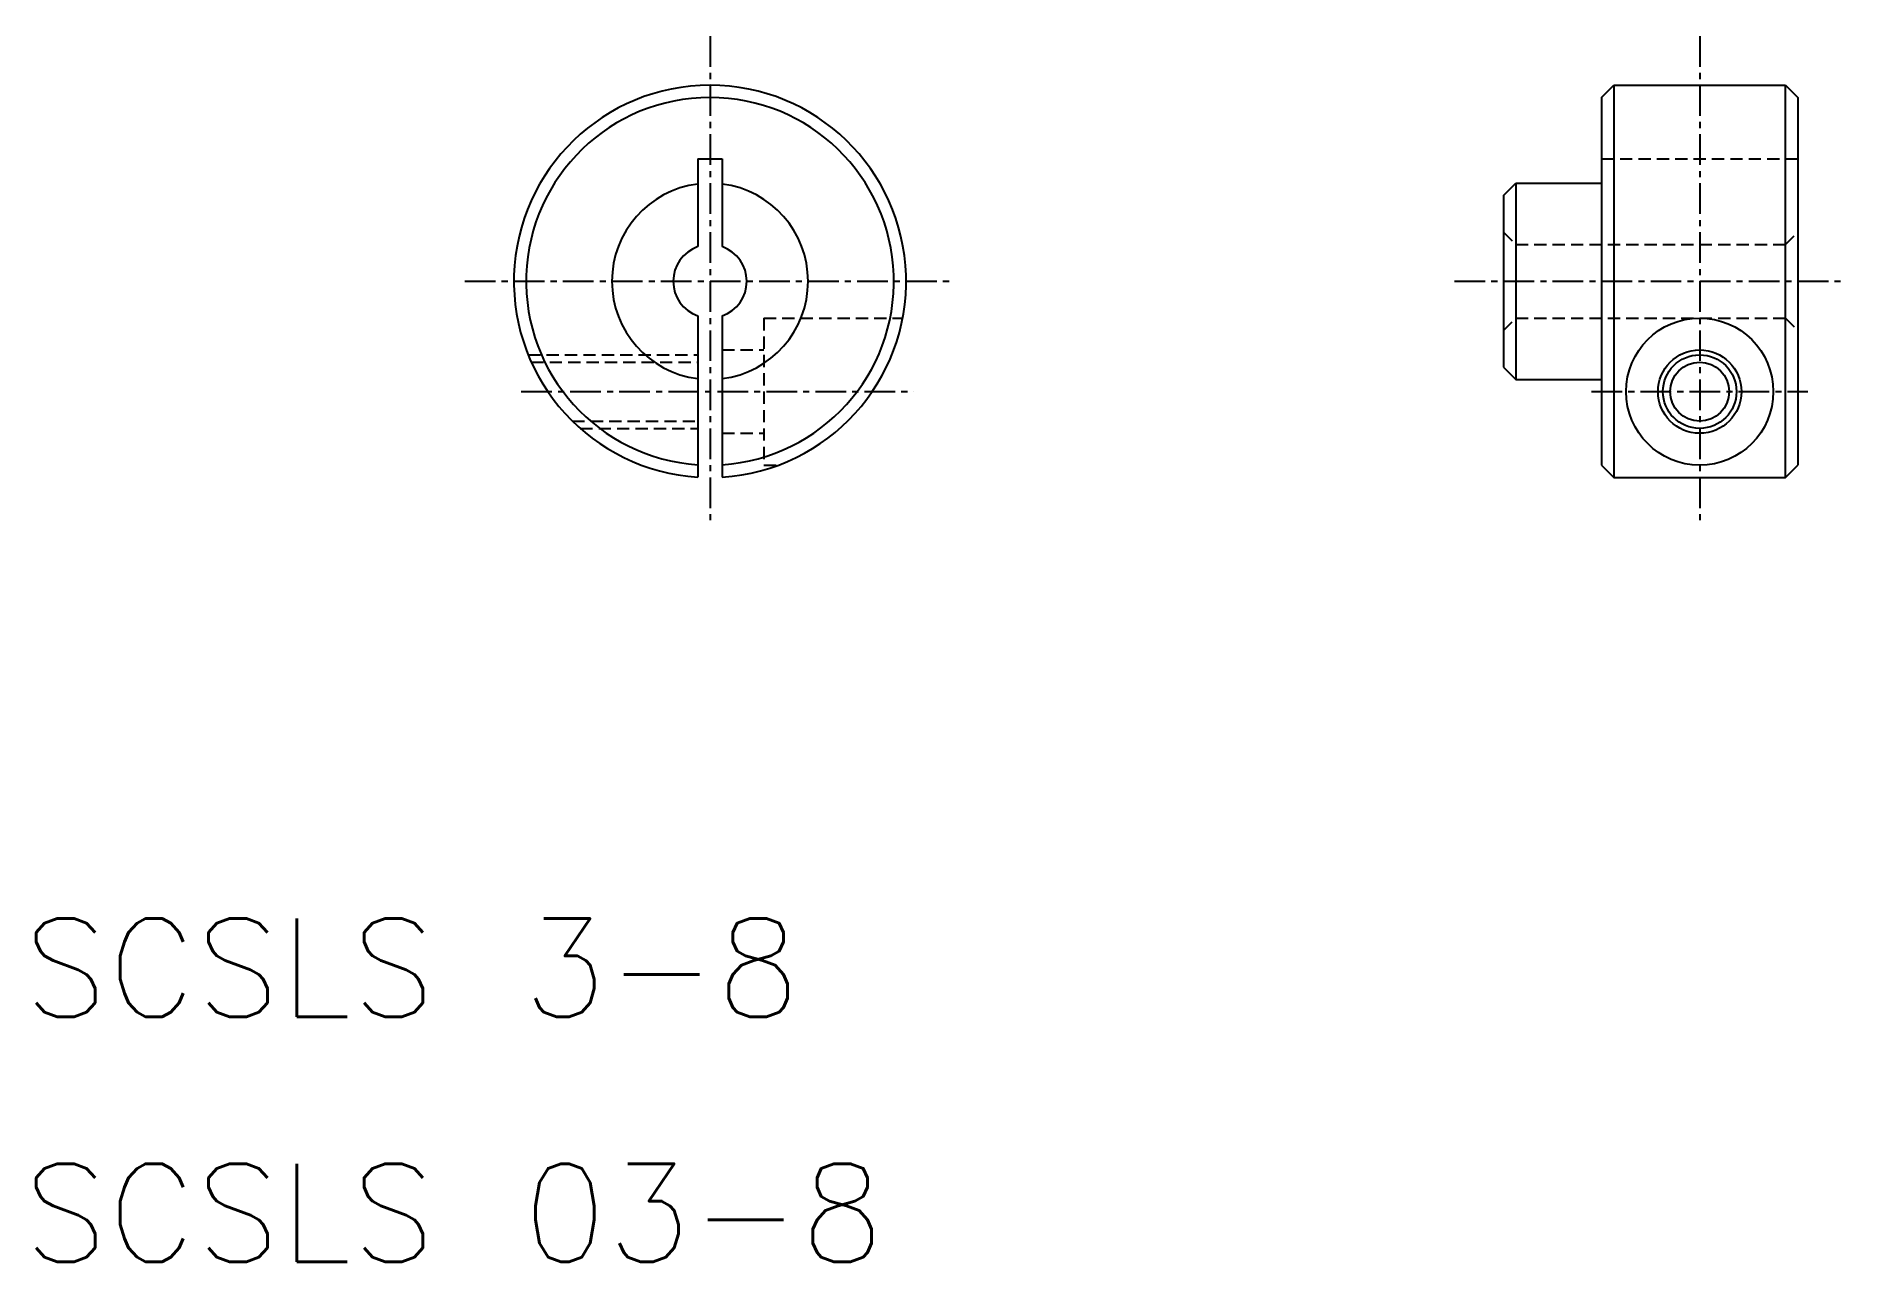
# Model space of a CAD drawing. Extents: x 355 to 428.9, y 75 to 125.
import ezdxf

# ---------------------------------------------------------------- set-up
doc = ezdxf.new("R2010")
doc.units = 0
doc.linetypes.add('CENTER', pattern=[2, 1.25, -0.25, 0.25, -0.25])
doc.linetypes.add('DASHED', pattern=[0.75, 0.5, -0.25])
doc.layers.get('0').update_dxf_attribs({"linetype": 'CONTINUOUS'})
doc.layers.add('CENTER', color=1, linetype='CENTER')
doc.styles.get("Standard").update_dxf_attribs({"font": 'txt.shx', "bigfont": 'bigfont.shx'})

msp = doc.modelspace()

# ---------------------------------------------------------------- linework, layer by layer
at = {"color": 7, "linetype": 'CONTINUOUS'}
for p, q in [((418.868, 122.485), (419.368, 122.985)), ((419.368, 122.985), (419.368, 106.985)), ((419.368, 122.985), (426.368, 122.985)), ((426.368, 106.985), (426.368, 122.985)), ((426.368, 122.985), (426.868, 122.485)), ((418.868, 122.485), (418.868, 107.485)), ((426.868, 122.485), (426.868, 107.485)), ((381.996, 119.985), (382.996, 119.985)), ((381.996, 119.985), (381.996, 116.399)), ((382.996, 119.985), (382.996, 116.399)), ((414.868, 118.485), (415.368, 118.985)), ((415.368, 118.985), (415.368, 110.985)), ((415.368, 118.985), (418.868, 118.985)), ((414.868, 118.485), (414.868, 111.485)), ((418.868, 118.735), (418.868, 118.735)), ((414.868, 116.985), (414.868, 116.985)), ((418.868, 114.985), (418.868, 114.985)), ((381.996, 113.571), (381.996, 107.001)), ((382.996, 113.571), (382.996, 107.001)), ((414.868, 112.985), (414.868, 112.985)), ((414.868, 111.485), (415.368, 110.985)), ((415.368, 110.985), (418.868, 110.985)), ((418.868, 107.485), (419.368, 106.985)), ((426.368, 106.985), (426.868, 107.485)), ((419.368, 106.985), (426.368, 106.985))]:
    msp.add_line(p, q, dxfattribs=at)
at = {"color": 3, "linetype": 'DASHED'}
for p, q in [((418.868, 119.985), (426.868, 119.985)), ((414.868, 116.985), (415.368, 116.485)), ((426.368, 116.485), (426.868, 116.985)), ((415.368, 116.485), (426.368, 116.485)), ((384.696, 113.485), (390.354, 113.485)), ((384.696, 113.485), (384.696, 107.485)), ((414.868, 112.985), (415.368, 113.485)), ((415.368, 113.485), (426.368, 113.485)), ((426.368, 113.485), (426.868, 112.985)), ((375.08, 111.985), (381.996, 111.985)), ((375.208, 111.685), (381.996, 111.685)), ((382.996, 112.185), (384.696, 112.185)), ((376.883, 109.285), (381.996, 109.285)), ((377.205, 108.985), (381.996, 108.985)), ((382.996, 108.785), (384.696, 108.785)), ((384.696, 107.485), (385.28, 107.485))]:
    msp.add_line(p, q, dxfattribs=at)
at = {"color": 7, "linetype": 'CONTINUOUS'}
for radius in [3, 1.7, 1.2]:
    msp.add_circle((422.868, 110.485), radius, dxfattribs=at)
at = {"color": 3}
msp.add_circle((422.868, 110.485), 1.5, dxfattribs=at)
at = {"color": 7, "linetype": 'CONTINUOUS'}
for radius, start, end in [(8, 273.58332, 266.41668), (7.5, 273.82255, 266.17745), (4, 97.18076, 262.81924), (4, 277.18076, 82.81924), (1.5, 109.47122, 250.52878), (1.5, 289.47122, 70.52878)]:
    msp.add_arc((382.496, 114.985), radius, start, end, dxfattribs=at)
at = {"layer": 'CENTER', "color": 1, "linetype": 'CENTER'}
for p, q in [((382.496, 124.985), (382.496, 104.985)), ((422.868, 124.985), (422.868, 104.985)), ((372.496, 114.985), (392.496, 114.985)), ((412.868, 114.985), (428.868, 114.985)), ((374.797, 110.485), (390.798, 110.485)), ((418.455, 110.485), (427.281, 110.485))]:
    msp.add_line(p, q, dxfattribs=at)

# ---------------------------------------------------------------- texts
at = {"color": 7, "linetype": 'CONTINUOUS'}
for s, p in [('SCSLS 3-8', (354.496, 84.985)), ('SCSLS 03-8', (354.496, 74.985))]:
    msp.add_text(s, height=4, dxfattribs=at).set_placement(p)

doc.saveas('drawing.dxf')
